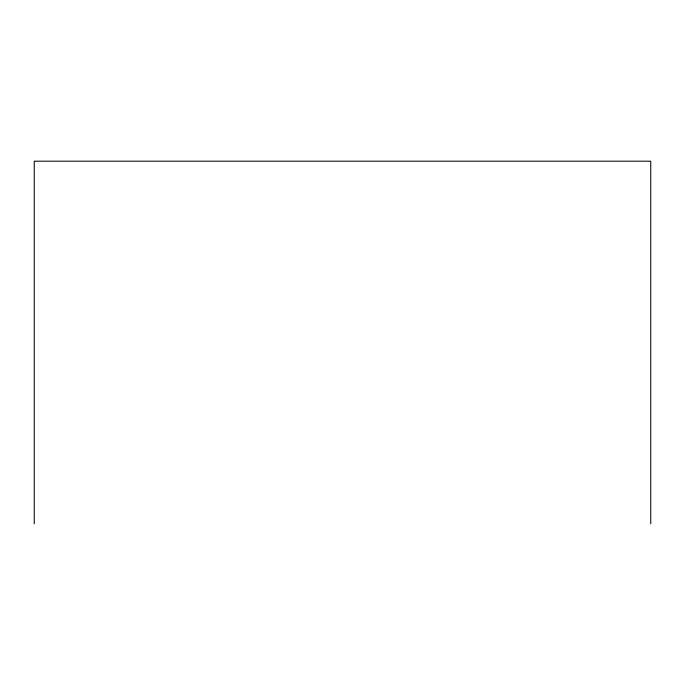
<?xml version="1.0" encoding="UTF-8"?>
<svg xmlns="http://www.w3.org/2000/svg" width="685" height="685" viewBox="0 0 685 685"><rect width="100%" height="100%" fill="white"/><g stroke="black" fill="none" stroke-linecap="round" stroke-linejoin="round"><path stroke-width="1.03" d="M650.75 523.811L650.75 161.189L34.25 161.189L34.25 523.811"/></g></svg>
